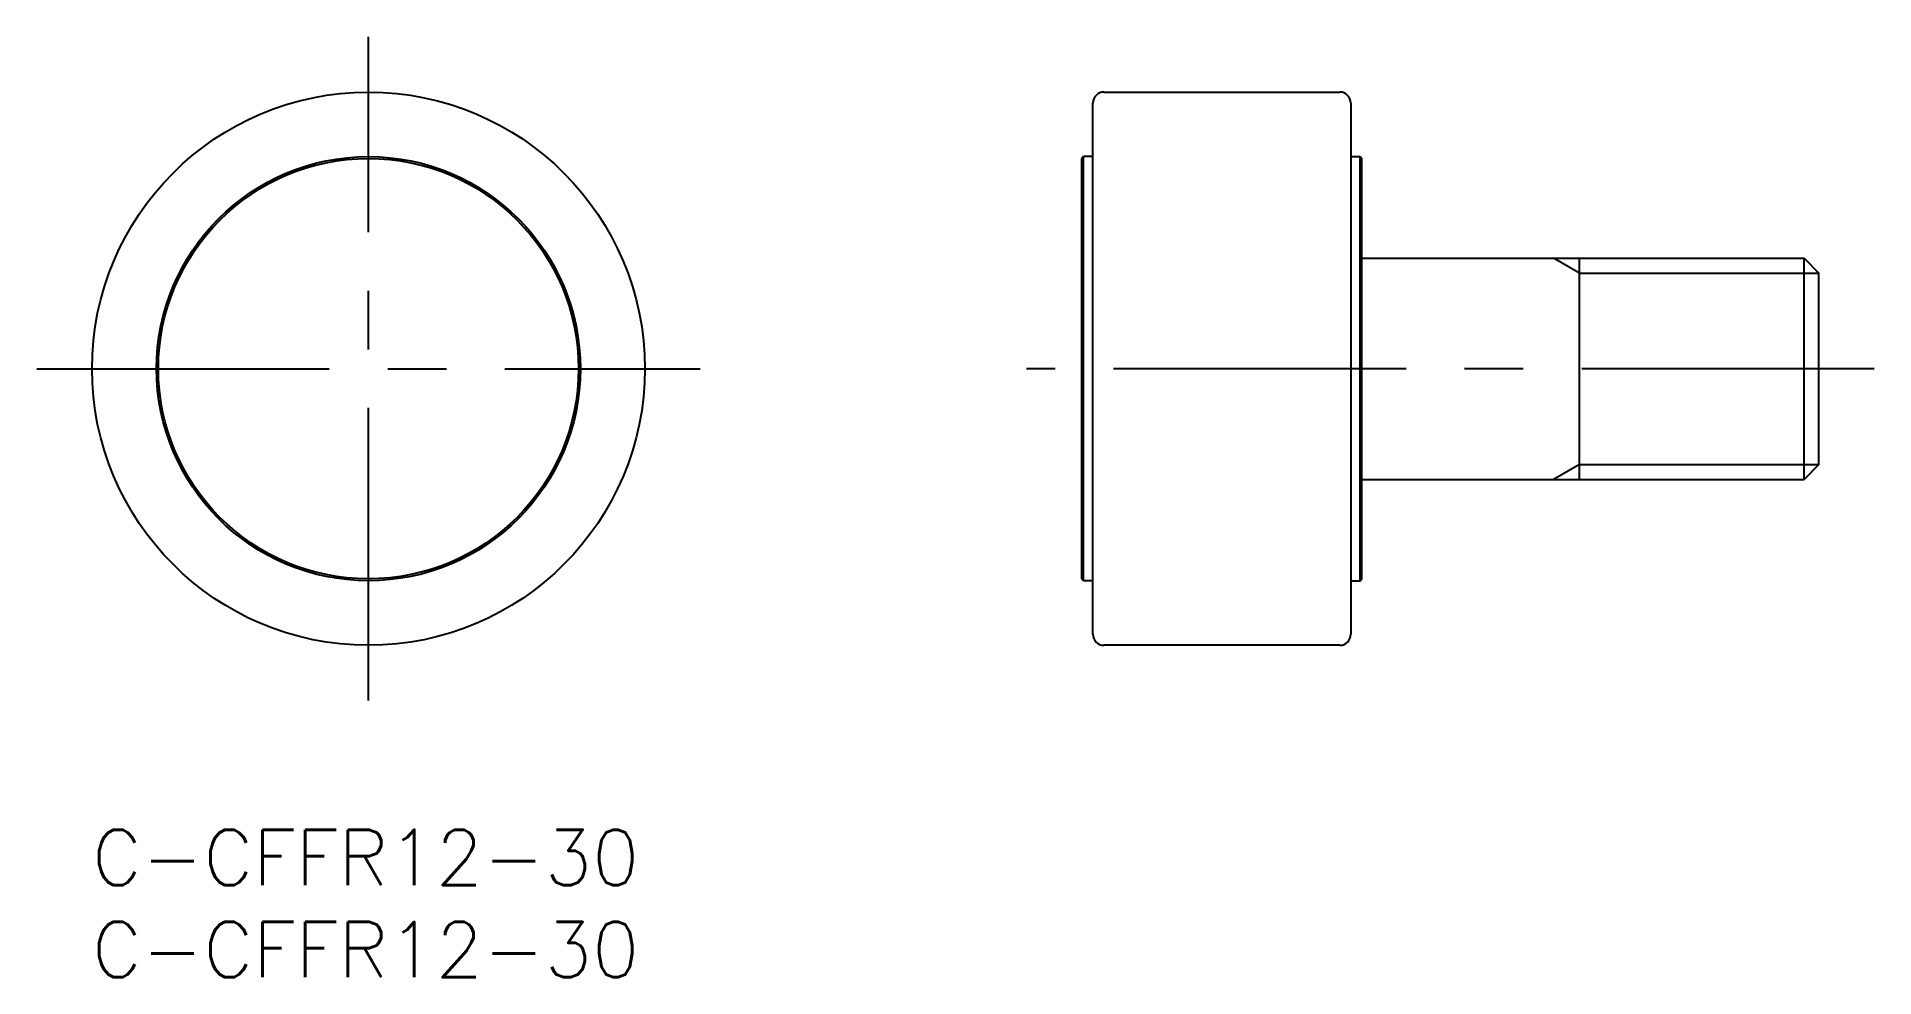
# Model space of a CAD drawing. Extents: x -3 to 96.7, y -8 to 43.
import ezdxf

# ---------------------------------------------------------------- set-up
doc = ezdxf.new("R2010")
doc.units = 0
doc.header["$LTSCALE"] = 0.5
doc.linetypes.add('CENTER', pattern=[50.8, 31.75, -6.35, 6.35, -6.35])
for name, color, linetype in [('MSM_CENTER', 1, 'CENTER'), ('MSM_CONTINUOUS', 7, 'CONTINUOUS'), ('MSM_NARROW', 5, 'CONTINUOUS'), ('MSM_PART_NUMBER', 7, 'CONTINUOUS')]:
    doc.layers.add(name, color=color, linetype=linetype)
doc.styles.get("Standard").update_dxf_attribs({"font": 'txt.shx', "height": 1, "bigfont": 'bigfont.shx'})

# ---------------------------------------------------------------- blocks, each defined once
blk = doc.blocks.new('*U14')
at = {"layer": 'MSM_PART_NUMBER'}
blk.add_text('C-CFFR12-30', height=3, dxfattribs=at).set_placement((0, -3))
blk = doc.blocks.new('*U15')
at = {"layer": 'MSM_PART_NUMBER'}
blk.add_text('C-CFFR12-30', height=3, dxfattribs=at).set_placement((0, -8))

msp = doc.modelspace()

# ---------------------------------------------------------------- linework, layer by layer
at = {"layer": 'MSM_CENTER'}
for p, q in [((15, 7), (15, 43)), ((-3, 25), (33, 25)), ((96.706, 25), (50.706, 25))]:
    msp.add_line(p, q, dxfattribs=at)
at = {"layer": 'MSM_CONTINUOUS'}
for p, q in [((54.906, 40), (67.706, 40)), ((54.306, 10.6), (54.306, 39.4)), ((68.306, 39.4), (68.306, 10.6)), ((53.806, 36.5), (53.706, 36.4)), ((53.706, 13.6), (53.706, 36.4)), ((54.306, 36.5), (53.806, 36.5)), ((53.806, 13.5), (53.806, 36.5)), ((68.306, 36.5), (68.806, 36.5)), ((68.806, 36.5), (68.906, 36.4)), ((68.806, 13.5), (68.806, 36.5)), ((68.906, 13.6), (68.906, 36.4)), ((68.906, 31), (92.894, 31)), ((80.706, 19), (80.706, 31)), ((92.894, 19), (92.894, 31)), ((92.894, 31), (93.706, 30.188)), ((93.706, 19.812), (93.706, 30.188)), ((68.906, 19), (92.894, 19)), ((93.706, 19.812), (92.894, 19)), ((53.806, 13.5), (53.706, 13.6)), ((54.306, 13.5), (53.806, 13.5)), ((68.306, 13.5), (68.806, 13.5)), ((68.806, 13.5), (68.906, 13.6)), ((67.706, 10), (54.906, 10))]:
    msp.add_line(p, q, dxfattribs=at)
for radius in [15, 11.5, 11.4]:
    msp.add_circle((15, 25), radius, dxfattribs=at)
for centre, start, end in [((54.906, 39.4), 90, 180), ((67.706, 39.4), 0, 90), ((54.906, 10.6), 180, 270), ((67.706, 10.6), 270, 0)]:
    msp.add_arc(centre, 0.6, start, end, dxfattribs=at)
at = {"layer": 'MSM_NARROW'}
for p, q in [((80.706, 30.188), (79.299, 31)), ((80.706, 30.188), (93.706, 30.188)), ((80.706, 19.812), (79.299, 19)), ((80.706, 19.812), (93.706, 19.812))]:
    msp.add_line(p, q, dxfattribs=at)

# ---------------------------------------------------------------- block references
at = {"layer": 'MSM_CONTINUOUS'}
for name in ['*U14', '*U15']:
    msp.add_blockref(name, (0, 0), dxfattribs=at)

doc.saveas('drawing.dxf')
